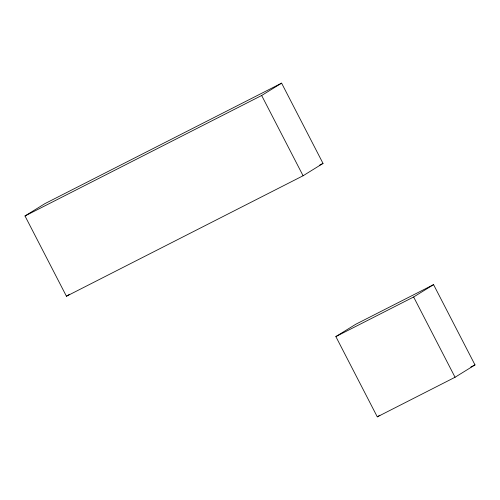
<?xml version="1.0" encoding="UTF-8"?>
<svg xmlns="http://www.w3.org/2000/svg" width="500" height="500" viewBox="0 0 500 500"><rect width="100%" height="100%" fill="white"/><g stroke="black" fill="none" stroke-linecap="round" stroke-linejoin="round"><path stroke-width="0.75" d="M25 215.969L44.944 203.619L281.6 83.15L323.025 163.419L303.087 175.763L66.431 296.238L25 215.969L261.656 95.5L281.6 83.15M66.431 296.238L69.644 294.244M335.856 336.581L355.8 324.237L433.569 284.644L475 364.913L455.056 377.262L377.287 416.85L335.856 336.581L413.631 296.994L433.569 284.644M377.287 416.85L379.856 415.256M319.55 165.188L323.025 163.419M470.831 367.031L475 364.913M413.631 296.994L455.056 377.262M261.656 95.5L303.087 175.763"/></g></svg>
